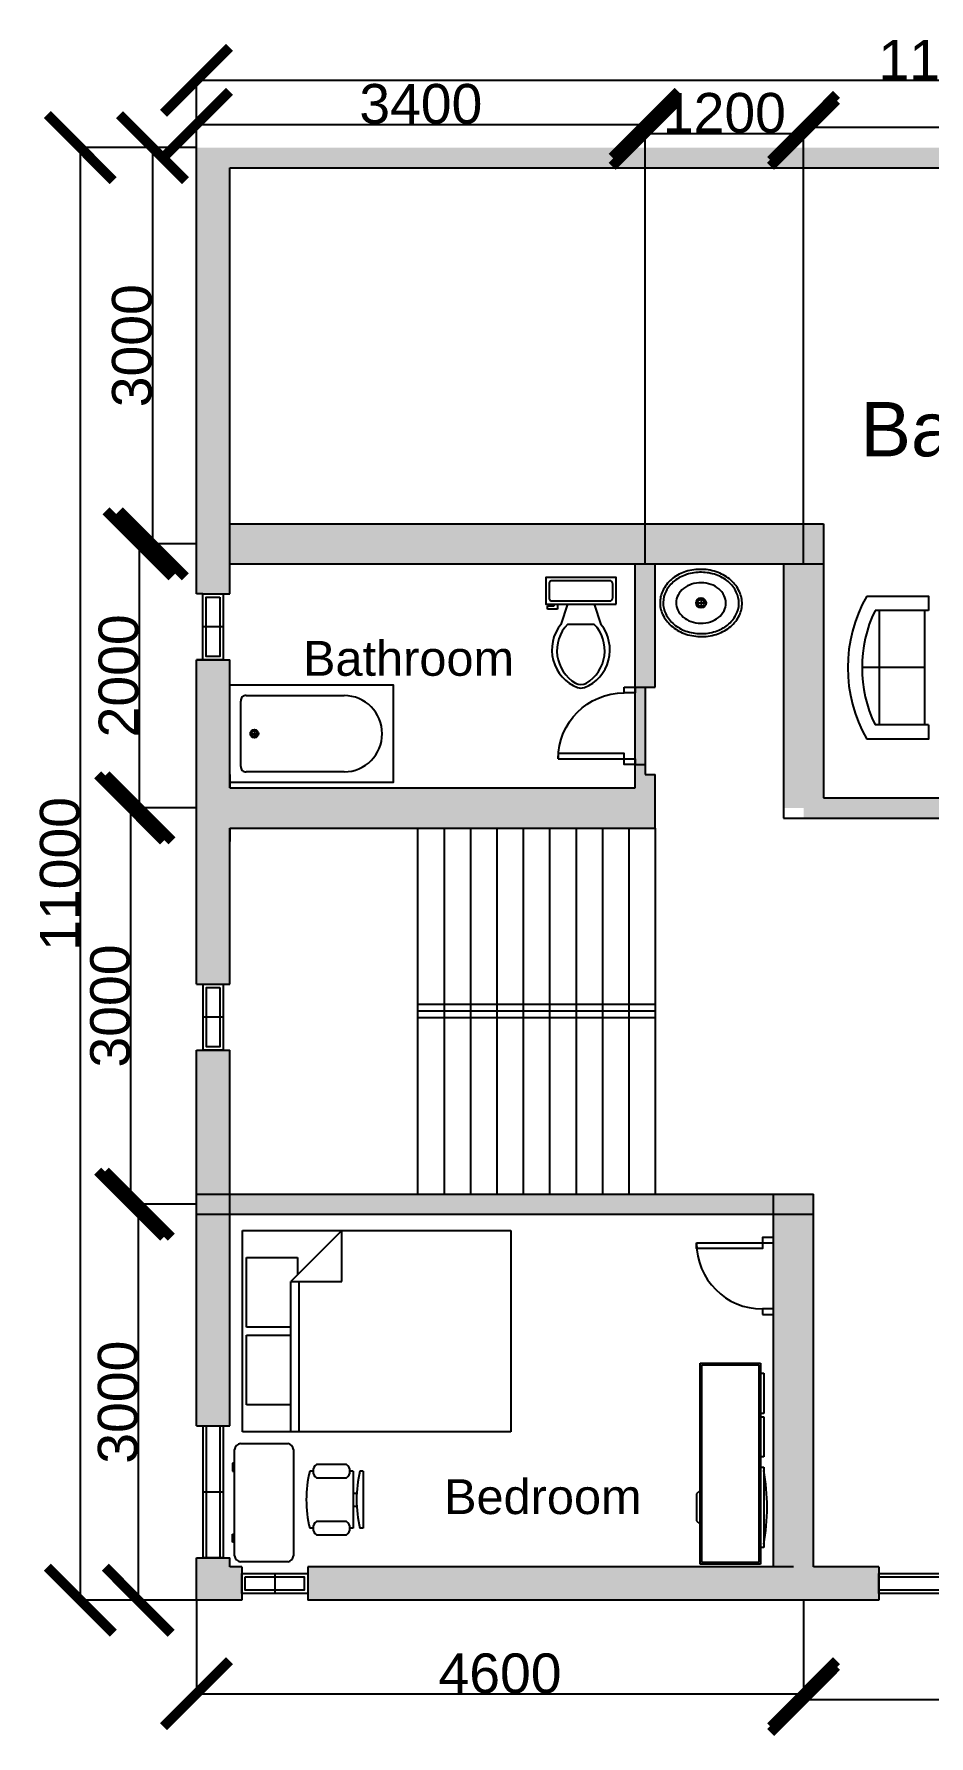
# Model space of a CAD drawing. Header units: millimetres. Extents: x -3439 to 10615, y -9461 to 3427.
# Drawn here: x -3439 to 3342, y -9461 to 3427 of the extents above; entities that cross this region are included whole.
import ezdxf

# ---------------------------------------------------------------- set-up
doc = ezdxf.new("R2010")
doc.units = ezdxf.units.MM
doc.layers.add('Blocks', color=150, linetype='Continuous')
doc.styles.get("Standard").update_dxf_attribs({"font": 'arial.ttf'})
doc.styles.add('style1', font='arial.ttf', dxfattribs={"height": 5})
doc.dimstyles.new('Dim', dxfattribs={"dimtxt": 300, "dimasz": 500, "dimexe": 1.25, "dimexo": 0.625, "dimtad": 1, "dimtxsty": 'Standard', "dimblk": 'ARCHTICK', "dimcen": 2.5, "dimadec": 0, "dimazin": 0, "dimtfac": 1, "dimtmove": 0, "dimatfit": 3, "dimldrblk": 'ARCHTICK', "dimfxl": 1, "dimarcsym": 0})

# ---------------------------------------------------------------- blocks, each defined once
blk = doc.blocks.new('Bed - Queen')
at = {"linetype": 'Continuous'}
for p, q in [((0, -80.00003), (0, 0)), ((0, 0), (59.99999, 0)), ((59.99999, 0), (59.99999, -80.00003)), ((7.99999, -1.2), (28.79998, -1.2)), ((7.99999, -14.4), (7.99999, -1.2)), ((28.79998, -1.2), (28.79998, -14.4)), ((31.19999, -1.2), (51.99999, -1.2)), ((31.19999, -14.4), (31.19999, -1.2)), ((51.99999, -1.2), (51.99999, -16.4)), ((0, -14.4), (44.8, -14.4)), ((59.99999, -29.6), (44.8, -14.4)), ((44.8, -14.4), (44.8, -29.6)), ((44.8, -16.8), (0, -16.8)), ((51.99999, -16.4), (46.79936, -16.4)), ((44.8, -29.6), (59.99999, -29.6)), ((59.99999, -80.00003), (0, -80.00003))]:
    blk.add_line(p, q, dxfattribs=at)
blk = doc.blocks.new('Toilet - top')
for p, q in [((9.5, -6), (9.5, -2)), ((-10, -8.5), (-8, -8.5)), ((-10, -9.5), (-10, -8.5)), ((-7, -9.5), (-10, -9.5)), ((-8, -8.5), (-8, -8)), ((-7, -8), (-7, -9.5)), ((-4, -8), (-6, -14)), ((4, -8), (6, -14)), ((4, -14), (-4, -14))]:
    blk.add_line(p, q)
blk.add_lwpolyline([(10.5, -8), (10.5, 0), (-10.5, 0), (-10.5, -8)], close=True)
for points in [[(-9.5, -2), (-9.5, -6)], [(8.5, -1), (-8.5, -1)], [(-8.5, -7), (8.5, -7)]]:
    blk.add_lwpolyline(points)
for centre, radius, start, end in [((-8.62, -1.88), 0.884, 81.8699, 188.1301), ((8.62, -1.88), 0.884, 351.8699, 98.1301), ((-8.62, -6.12), 0.884, 171.8699, 278.1301), ((8.62, -6.12), 0.884, 261.8699, 8.1301), ((3.52, -21.58), 12.17, 141.4691, 247.9714), ((4.2, -21.82), 11.33, 136.3677, 238.9468), ((-3.52, -21.58), 12.17, 292.0284, 38.5307), ((-4.2, -21.82), 11.33, 301.053, 43.6321), ((0, -27.88), 4, 245.7318, 294.2682), ((0, -29), 4, 254.8605, 285.1395)]:
    blk.add_arc(centre, radius, start, end)
blk = doc.blocks.new('Entertainment Center')
at = {"linetype": 'Continuous'}
for p, q in [((-4, 0), (-5, -1)), ((4, 0), (-4, 0)), ((5, -1), (4, 0)), ((-17, -19), (-17, -1)), ((-17, -1), (43, -1)), ((-16.5, -18.5), (-16.5, -1.5)), ((-16.5, -1.5), (42.5, -1.5)), ((42.5, -1.5), (42.5, -18.5)), ((43, -1), (43, -19)), ((43, -19), (-17, -19)), ((42.5, -18.5), (-16.5, -18.5)), ((-12, -20), (-12, -19)), ((12, -20), (-12, -20)), ((12, -19), (12, -20)), ((15, -20), (15, -19)), ((27, -20), (15, -20)), ((27, -19), (27, -20)), ((28, -20), (28, -19)), ((40, -20), (28, -20)), ((40, -19), (40, -20))]:
    blk.add_line(p, q, dxfattribs=at)
blk.add_arc((0, 40), 61, 259.6111, 280.3889, dxfattribs=at)
blk = doc.blocks.new('Small Windows')
blk.add_line((-250, 152.4), (-250, 0))
for points in [[(-500, 152.4), (0, 152.4), (0, 0), (-500, 0)], [(-474.6, 127), (-25.4, 127), (-25.4, 25.4), (-474.6, 25.4)]]:
    blk.add_lwpolyline(points, close=True)
blk = doc.blocks.new('Small Window')
at = {"rotation": 270}
blk.add_blockref('Small Windows', (-76.2, -25.4), dxfattribs=at)
blk = doc.blocks.new('Big Window')
for p, q in [((-1000, 76.2), (0, 76.2)), ((-1000, -76.2), (-1000, 76.2)), ((-1000, 50.8), (0, 50.8)), ((-500, 76.2), (-500, -76.2)), ((0, 76.2), (0, -76.2)), ((0, -50.8), (-1000, -50.8)), ((0, -76.2), (-1000, -76.2))]:
    blk.add_line(p, q)
blk = doc.blocks.new('Desk - 30 x 60 in.')
at = {"linetype": 'Continuous'}
for p, q in [((-26.999995, 0), (26.999995, 0)), ((-29.999995, -27), (-29.999995, -3)), ((29.999995, -3), (29.999995, -27)), ((26.999995, -30), (-26.999995, -30)), ((-20.000005, -30), (-20.000005, -31)), ((-20.000005, -31), (-16.000005, -31)), ((-16.000005, -31), (-16.000005, -30)), ((15.999995, -31), (15.999995, -30)), ((19.999995, -31), (15.999995, -31)), ((19.999995, -30), (19.999995, -31))]:
    blk.add_line(p, q, dxfattribs=at)
for centre, start, end in [((-26.499995, -3.5), 98.1301, 171.8699), ((26.499995, -3.5), 8.130102, 81.8699), ((-26.499995, -26.5), 188.1301, 261.8699), ((26.499995, -26.5), 278.1301, 351.8699)]:
    blk.add_arc(centre, 3.535534, start, end, dxfattribs=at)
blk = doc.blocks.new('Chair - Desk')
at = {"linetype": 'Continuous'}
for p, q in [((-8.5, 0), (-8.5, -1)), ((-8.5, 0), (8.5, 0)), ((8.5, 0), (8.5, -1)), ((-10.5, -5), (-10.5, -14)), ((-8.5, -3), (-8.5, -4)), ((-8.5, -3), (8.5, -3)), ((-6.5, -14), (-6.5, -5)), ((-2, -3), (-2, -1.9355)), ((2, -1.9576), (2, -3)), ((6.5, -5), (6.5, -14)), ((8.5, -3), (8.5, -4)), ((10.5, -14), (10.5, -5)), ((-8.5, -15), (-8.5, -16)), ((8.5, -15), (8.5, -16))]:
    blk.add_line(p, q, dxfattribs=at)
for centre, radius, start, end in [((-8.5, -6.5), 2.5, 36.8699, 143.1301), ((0, 34.625), 36.625, 256.5803, 283.4197), ((8.5, -6.5), 2.5, 36.8699, 143.1301), ((-8.5, -12.5), 2.5, 216.8699, 323.1301), ((8.5, -12.5), 2.5, 216.8699, 323.1301), ((0, 19.625), 36.625, 256.5803, 283.4197)]:
    blk.add_arc(centre, radius, start, end, dxfattribs=at)
blk = doc.blocks.new('Sofa - Roundback Loveseat 5 ft.')
at = {"linetype": 'Continuous'}
for p, q in [((0, -32.44198), (0, -5.99998)), ((-24, -33.99998), (-24, -11.46958)), ((-23.9998, -13.38178), (23.99986, -13.38178)), ((24.00004, -33.99998), (24.00004, -11.46958)), ((-24, -32.44198), (24.00004, -32.44198))]:
    blk.add_line(p, q, dxfattribs=at)
for points in [[(-24, -33.99998), (-30, -33.99998), (-30, -7.99998)], [(30.00004, -7.99998), (30.00004, -33.99998), (24.00004, -33.99998)]]:
    blk.add_lwpolyline(points, dxfattribs=at)
for centre, radius, start, end in [((0, -60.24998), 60.24998, 60.13715, 119.8628), ((0, -61.38438), 55.38444, 64.32083, 115.6792)]:
    blk.add_arc(centre, radius, start, end, dxfattribs=at)
blk = doc.blocks.new('_ArchTick')
at = {"color": 0, "linetype": 'ByBlock', "const_width": 0.15}
blk.add_lwpolyline([(-0.5, -0.5), (0.5, 0.5)], dxfattribs=at)
blk = doc.blocks.new('*D22')
at = {"color": 0, "lineweight": -2, "transparency": 16777216}
for p, q in [((-2208, 2567), (-2208, 3078)), ((-2208, 3077), (9292, 3077)), ((9292, 2567), (9292, 3078))]:
    blk.add_line(p, q, dxfattribs=at)
at = {"layer": 'Defpoints', "color": 0, "transparency": 16777216}
for p in [(9292, 3077), (-2208, 2567), (9292, 2567)]:
    blk.add_point(p, dxfattribs=at)
at = {"color": 0, "lineweight": -2, "transparency": 16777216, "xscale": 500, "yscale": 500, "zscale": 500, "rotation": 180}
blk.add_blockref('_ArchTick', (-2208, 3077), dxfattribs=at)
at = {"color": 0, "lineweight": -2, "transparency": 16777216, "xscale": 500, "yscale": 500, "zscale": 500}
blk.add_blockref('_ArchTick', (9292, 3077), dxfattribs=at)
at = {"color": 0, "transparency": 16777216, "insert": (3542, 3230), "char_height": 300, "attachment_point": 5}
blk.add_mtext('11500', dxfattribs=at)
blk = doc.blocks.new('*D24')
at = {"color": 0, "lineweight": -2, "transparency": 16777216}
for p, q in [((1192, -585), (1192, 2676)), ((1192, 2675), (2392, 2675)), ((2392, -585), (2392, 2676))]:
    blk.add_line(p, q, dxfattribs=at)
at = {"layer": 'Defpoints', "color": 0, "transparency": 16777216}
for p in [(2392, 2675), (1192, -586), (2392, -586)]:
    blk.add_point(p, dxfattribs=at)
at = {"color": 0, "lineweight": -2, "transparency": 16777216, "xscale": 500, "yscale": 500, "zscale": 500, "rotation": 180}
blk.add_blockref('_ArchTick', (1192, 2675), dxfattribs=at)
at = {"color": 0, "lineweight": -2, "transparency": 16777216, "xscale": 500, "yscale": 500, "zscale": 500}
blk.add_blockref('_ArchTick', (2392, 2675), dxfattribs=at)
at = {"color": 0, "transparency": 16777216, "insert": (1792, 2829), "char_height": 300, "attachment_point": 5}
blk.add_mtext('1200', dxfattribs=at)
blk = doc.blocks.new('*D25')
at = {"color": 0, "lineweight": -2, "transparency": 16777216}
for p, q in [((-2208, 2567), (-2208, 2744)), ((-2208, 2743), (1192, 2743)), ((1192, 2567), (1192, 2744))]:
    blk.add_line(p, q, dxfattribs=at)
at = {"layer": 'Defpoints', "color": 0, "transparency": 16777216}
for p in [(1192, 2743), (-2208, 2567), (1192, 2567)]:
    blk.add_point(p, dxfattribs=at)
at = {"color": 0, "lineweight": -2, "transparency": 16777216, "xscale": 500, "yscale": 500, "zscale": 500, "rotation": 180}
blk.add_blockref('_ArchTick', (-2208, 2743), dxfattribs=at)
at = {"color": 0, "lineweight": -2, "transparency": 16777216, "xscale": 500, "yscale": 500, "zscale": 500}
blk.add_blockref('_ArchTick', (1192, 2743), dxfattribs=at)
at = {"color": 0, "transparency": 16777216, "insert": (-508, 2897), "char_height": 300, "attachment_point": 5}
blk.add_mtext('3400', dxfattribs=at)
blk = doc.blocks.new('*D26')
at = {"color": 0, "lineweight": -2, "transparency": 16777216}
for p, q in [((2392, 2567), (2392, 2722)), ((9292, 2720), (2392, 2720)), ((9292, 2567), (9292, 2722))]:
    blk.add_line(p, q, dxfattribs=at)
at = {"layer": 'Defpoints', "color": 0, "transparency": 16777216}
for p in [(2392, 2720), (2392, 2567), (9292, 2567)]:
    blk.add_point(p, dxfattribs=at)
at = {"color": 0, "lineweight": -2, "transparency": 16777216, "xscale": 500, "yscale": 500, "zscale": 500, "rotation": 180}
blk.add_blockref('_ArchTick', (2392, 2720), dxfattribs=at)
at = {"color": 0, "lineweight": -2, "transparency": 16777216, "xscale": 500, "yscale": 500, "zscale": 500}
blk.add_blockref('_ArchTick', (9292, 2720), dxfattribs=at)
at = {"color": 0, "transparency": 16777216, "insert": (5842, 2874), "char_height": 300, "attachment_point": 5}
blk.add_mtext('6900', dxfattribs=at)
blk = doc.blocks.new('*D27')
at = {"color": 0, "lineweight": -2, "transparency": 16777216}
for p, q in [((-2209, 2567), (-3089, 2567)), ((-3088, 2567), (-3088, -8433)), ((-2209, -8433), (-3089, -8433))]:
    blk.add_line(p, q, dxfattribs=at)
at = {"layer": 'Defpoints', "color": 0, "transparency": 16777216}
for p in [(-2208, 2567), (-3088, -8433), (-2208, -8433)]:
    blk.add_point(p, dxfattribs=at)
at = {"color": 0, "lineweight": -2, "transparency": 16777216, "xscale": 500, "yscale": 500, "zscale": 500}
for p, rotation in [((-3088, 2567), 90), ((-3088, -8433), 270)]:
    blk.add_blockref('_ArchTick', p, dxfattribs=dict(at, rotation=rotation))
at = {"color": 0, "transparency": 16777216, "insert": (-3242, -2933), "char_height": 300, "attachment_point": 5, "rotation": 90}
blk.add_mtext('11000', dxfattribs=at)
blk = doc.blocks.new('*D32')
at = {"color": 0, "lineweight": -2, "transparency": 16777216}
for p, q in [((-2208, -8434), (-2208, -9143)), ((2392, -8434), (2392, -9143)), ((-2208, -9141), (2392, -9141))]:
    blk.add_line(p, q, dxfattribs=at)
at = {"layer": 'Defpoints', "color": 0, "transparency": 16777216}
for p in [(-2208, -8433), (2392, -8433), (2392, -9141)]:
    blk.add_point(p, dxfattribs=at)
at = {"color": 0, "lineweight": -2, "transparency": 16777216, "xscale": 500, "yscale": 500, "zscale": 500, "rotation": 180}
blk.add_blockref('_ArchTick', (-2208, -9141), dxfattribs=at)
at = {"color": 0, "lineweight": -2, "transparency": 16777216, "xscale": 500, "yscale": 500, "zscale": 500}
blk.add_blockref('_ArchTick', (2392, -9141), dxfattribs=at)
at = {"color": 0, "transparency": 16777216, "insert": (92, -8988), "char_height": 300, "attachment_point": 5}
blk.add_mtext('4600', dxfattribs=at)
blk = doc.blocks.new('*D33')
at = {"color": 0, "lineweight": -2, "transparency": 16777216}
for p, q in [((2392, -8434), (2392, -9185)), ((5792, -8434), (5792, -9185)), ((2392, -9184), (5792, -9184))]:
    blk.add_line(p, q, dxfattribs=at)
at = {"layer": 'Defpoints', "color": 0, "transparency": 16777216}
for p in [(2392, -8433), (5792, -8433), (5792, -9184)]:
    blk.add_point(p, dxfattribs=at)
at = {"color": 0, "lineweight": -2, "transparency": 16777216, "xscale": 500, "yscale": 500, "zscale": 500, "rotation": 180}
blk.add_blockref('_ArchTick', (2392, -9184), dxfattribs=at)
at = {"color": 0, "lineweight": -2, "transparency": 16777216, "xscale": 500, "yscale": 500, "zscale": 500}
blk.add_blockref('_ArchTick', (5792, -9184), dxfattribs=at)
at = {"color": 0, "transparency": 16777216, "insert": (4092, -9030), "char_height": 300, "attachment_point": 5}
blk.add_mtext('3400', dxfattribs=at)
blk = doc.blocks.new('*D35')
at = {"color": 0, "lineweight": -2, "transparency": 16777216}
for p, q in [((-2209, 2567), (-2544, 2567)), ((-2542, 2567), (-2542, -433)), ((-2209, -433), (-2544, -433))]:
    blk.add_line(p, q, dxfattribs=at)
at = {"layer": 'Defpoints', "color": 0, "transparency": 16777216}
for p in [(-2208, 2567), (-2542, -433), (-2208, -433)]:
    blk.add_point(p, dxfattribs=at)
at = {"color": 0, "lineweight": -2, "transparency": 16777216, "xscale": 500, "yscale": 500, "zscale": 500}
for p, rotation in [((-2542, 2567), 90), ((-2542, -433), 270)]:
    blk.add_blockref('_ArchTick', p, dxfattribs=dict(at, rotation=rotation))
at = {"color": 0, "transparency": 16777216, "insert": (-2696, 1067), "char_height": 300, "attachment_point": 5, "rotation": 90}
blk.add_mtext('3000', dxfattribs=at)
blk = doc.blocks.new('*D36')
at = {"color": 0, "lineweight": -2, "transparency": 16777216}
for p, q in [((-2209, -433), (-2644, -433)), ((-2643, -433), (-2643, -2433)), ((-2209, -2433), (-2644, -2433))]:
    blk.add_line(p, q, dxfattribs=at)
at = {"layer": 'Defpoints', "color": 0, "transparency": 16777216}
for p in [(-2208, -433), (-2643, -2433), (-2208, -2433)]:
    blk.add_point(p, dxfattribs=at)
at = {"color": 0, "lineweight": -2, "transparency": 16777216, "xscale": 500, "yscale": 500, "zscale": 500}
for p, rotation in [((-2643, -433), 90), ((-2643, -2433), 270)]:
    blk.add_blockref('_ArchTick', p, dxfattribs=dict(at, rotation=rotation))
at = {"color": 0, "transparency": 16777216, "insert": (-2797, -1433), "char_height": 300, "attachment_point": 5, "rotation": 90}
blk.add_mtext('2000', dxfattribs=at)
blk = doc.blocks.new('*D37')
at = {"color": 0, "lineweight": -2, "transparency": 16777216}
for p, q in [((-2209, -2433), (-2708, -2433)), ((-2707, -2433), (-2707, -5433)), ((-2209, -5433), (-2708, -5433))]:
    blk.add_line(p, q, dxfattribs=at)
at = {"layer": 'Defpoints', "color": 0, "transparency": 16777216}
for p in [(-2208, -2433), (-2707, -5433), (-2208, -5433)]:
    blk.add_point(p, dxfattribs=at)
at = {"color": 0, "lineweight": -2, "transparency": 16777216, "xscale": 500, "yscale": 500, "zscale": 500}
for p, rotation in [((-2707, -2433), 90), ((-2707, -5433), 270)]:
    blk.add_blockref('_ArchTick', p, dxfattribs=dict(at, rotation=rotation))
at = {"color": 0, "transparency": 16777216, "insert": (-2861, -3933), "char_height": 300, "attachment_point": 5, "rotation": 90}
blk.add_mtext('3000', dxfattribs=at)
blk = doc.blocks.new('*D38')
at = {"color": 0, "lineweight": -2, "transparency": 16777216}
for p, q in [((-2209, -5433), (-2650, -5433)), ((-2649, -5433), (-2649, -8433)), ((-2209, -8433), (-2650, -8433))]:
    blk.add_line(p, q, dxfattribs=at)
at = {"layer": 'Defpoints', "color": 0, "transparency": 16777216}
for p in [(-2208, -5433), (-2649, -8433), (-2208, -8433)]:
    blk.add_point(p, dxfattribs=at)
at = {"color": 0, "lineweight": -2, "transparency": 16777216, "xscale": 500, "yscale": 500, "zscale": 500}
for p, rotation in [((-2649, -5433), 90), ((-2649, -8433), 270)]:
    blk.add_blockref('_ArchTick', p, dxfattribs=dict(at, rotation=rotation))
at = {"color": 0, "transparency": 16777216, "insert": (-2803, -6933), "char_height": 300, "attachment_point": 5, "rotation": 90}
blk.add_mtext('3000', dxfattribs=at)
blk = doc.blocks.new('Sink - Oval top')
for p, q in [((-1, 0), (1, 0)), ((0, 1), (0, -1))]:
    blk.add_line(p, q)
at = {"linetype": 'Continuous'}
for points in [[(-12.23, 0.39, 0.117634), (-11.46, -3.36, 0.104469), (-8.88, -6.8, 0.090016), (-5.08, -9.07, 0.08192), (-0.32, -10.02, 0.08192), (4.49, -9.38, 0.090016), (8.42, -7.36, 0.104469), (11.22, -4.09, 0.117634), (12.23, -0.39, 0.117634), (11.46, 3.36, 0.104469), (8.88, 6.8, 0.090016), (5.08, 9.07, 0.08192), (0.32, 10.02, 0.08192), (-4.49, 9.38, 0.090016), (-8.42, 7.36, 0.104469), (-11.22, 4.09, 0.117634)], [(-11.29, 0.16, 0.118622), (-10.52, -3.25, 0.104678), (-8.07, -6.36, 0.089562), (-4.54, -8.37, 0.081185), (-0.13, -9.15, 0.081185), (4.3, -8.49, 0.089562), (7.89, -6.58, 0.104678), (10.42, -3.55, 0.118622), (11.29, -0.16, 0.118622), (10.52, 3.25, 0.104678), (8.07, 6.36, 0.089562), (4.54, 8.37, 0.081185), (0.13, 9.15, 0.081185), (-4.3, 8.49, 0.089562), (-7.89, 6.58, 0.104678), (-10.42, 3.55, 0.118622)], [(-7.42, 0.08, 0.118283), (-6.91, -2.17, 0.104607), (-5.29, -4.21, 0.089718), (-2.97, -5.53, 0.081436), (-0.07, -6.04, 0.081436), (2.84, -5.59, 0.089718), (5.2, -4.33, 0.104607), (6.86, -2.32, 0.118283), (7.42, -0.08, 0.118283), (6.91, 2.17, 0.104607), (5.29, 4.21, 0.089718), (2.97, 5.53, 0.081436), (0.07, 6.04, 0.081436), (-2.84, 5.59, 0.089718), (-5.2, 4.33, 0.104607), (-6.86, 2.32, 0.118283)]]:
    blk.add_lwpolyline(points, format="xyb", close=True, dxfattribs=at)
for radius in [1.5, 1]:
    blk.add_circle((0, 0), radius)
blk = doc.blocks.new('Tiny Doors')
for points in [[(-83.35, 500), (0, 500), (0, 541.68), (-83.35, 541.68)], [(-583.35, 500), (-83.35, 500), (-83.35, 458.32), (-583.35, 458.32)], [(-83.35, -41.68), (0, -41.68), (0, 0), (-83.35, 0)]]:
    blk.add_lwpolyline(points, close=True)
blk.add_arc((-83.35, 500), 500, 180, 270)
blk = doc.blocks.new('Bath Tub - 26 x 60 in.')
for p, q in [((8, -18), (10, -18)), ((9, -17), (9, -19))]:
    blk.add_line(p, q)
blk.add_lwpolyline([(0, -36), (0, 0), (60, 0), (60, -36)], close=True)
for points in [[(4, -30), (4, -6)], [(6, -4), (42, -4)], [(42, -32), (6, -32)]]:
    blk.add_lwpolyline(points)
for radius in [1.5, 1]:
    blk.add_circle((9, -18), radius)
for centre, radius, start, end in [((5.75, -5.75), 1.77, 81.8699, 188.1301), ((42, -18), 14, 270, 90), ((5.75, -30.25), 1.77, 171.8699, 278.1301)]:
    blk.add_arc(centre, radius, start, end)

msp = doc.modelspace()

# ---------------------------------------------------------------- hatches: boundary and pattern name
at = {"true_color": 0x000000}
h = msp.add_hatch(color=18, dxfattribs=at)
h.dxf.hatch_style = 1
h.paths.add_polyline_path([(-1954.288, 2414.169), (9037.712, 2414.169), (9037.712, -2357.231), (8830.821, -2357.231), (8830.821, -2509.631), (9037.712, -2509.631), (9037.712, -6136.706), (9291.712, -6136.706), (9291.712, 2566.569), (-2208.288, 2566.569), (-2208.288, -812.744), (-2159.007, -812.744), (-2006.607, -812.744), (-1954.288, -812.744)])
h.paths.add_polyline_path([(-1954.288, -1312.744), (-2208.288, -1312.744), (-2208.288, -3768.159), (-1954.288, -3768.159), (-1954.288, -2585.831), (1267.912, -2585.831), (1267.912, -2179.431), (1191.712, -2179.431), (1191.712, -2103.231), (1115.512, -2103.231), (1115.512, -2281.031), (-1954.288, -2281.031), (-1954.288, -2179.431)], flags=17)
h.paths.add_polyline_path([(142.512, -433.431), (-1954.288, -433.431), (-1954.288, -585.831), (142.512, -585.831)], flags=17)
h.paths.add_polyline_path([(2391.712, -433.431), (142.512, -433.431), (142.512, -585.831), (2239.312, -585.831), (2391.712, -585.831)], flags=17)
h.paths.add_polyline_path([(142.512, -281.031), (-1954.288, -281.031), (-1954.288, -433.431), (142.512, -433.431)], flags=17)
h.paths.add_polyline_path([(2391.712, -281.031), (142.512, -281.031), (142.512, -433.431), (2391.712, -433.431)], flags=17)
h.paths.add_polyline_path([(2544.112, -585.831), (2391.712, -585.831), (2391.712, -2433.431), (6925.821, -2433.431), (6925.821, -2357.231), (6849.621, -2357.231), (2544.112, -2357.231)], flags=17)
h.paths.add_polyline_path([(2391.712, -585.831), (2239.312, -585.831), (2239.312, -2433.431), (2391.712, -2433.431)], flags=17)
h.paths.add_polyline_path([(2544.112, -433.431), (2391.712, -433.431), (2391.712, -585.831), (2544.112, -585.831)], flags=17)
h.paths.add_polyline_path([(2544.112, -281.031), (2391.712, -281.031), (2391.712, -433.431), (2544.112, -433.431)], flags=17)
h.paths.add_polyline_path([(6925.821, -2433.431), (2391.712, -2433.431), (2391.712, -2509.631), (6925.821, -2509.631)], flags=17)
h.paths.add_polyline_path([(7837.04, -2433.431), (7002.021, -2433.431), (7002.021, -2509.631), (7827.431, -2509.631, 0.021007588)], flags=17)
h.paths.add_polyline_path([(8678.421, -2433.431), (7843.401, -2433.431, 0.021007588), (7853.01, -2509.631), (8678.421, -2509.631)], flags=17)
h.paths.add_polyline_path([(9291.712, -7136.706), (9037.712, -7136.706), (9037.712, -8179.431), (7188.212, -8179.431), (7188.212, -8433.431), (9291.712, -8433.431)])
h.paths.add_polyline_path([(6188.212, -8179.431), (3962.955, -8179.431), (3962.955, -8433.431), (6188.212, -8433.431)])
h.paths.add_polyline_path([(2962.955, -8179.431), (2467.912, -8179.431), (2467.912, -5509.631), (2315.512, -5509.631), (2315.512, -8179.431), (-1365.318, -8179.431), (-1365.318, -8433.431), (2962.955, -8433.431)])
h.paths.add_polyline_path([(-1954.288, -5509.631), (-2208.288, -5509.631), (-2208.288, -7112.093), (-1954.288, -7112.093)])
h.paths.add_polyline_path([(-1865.318, -8179.431), (-1954.288, -8179.431), (-1954.288, -8112.093), (-2208.288, -8112.093), (-2208.288, -8433.431), (-1865.318, -8433.431)])
h = msp.add_hatch(color=18, dxfattribs=at)
h.dxf.hatch_style = 1
h.paths.add_polyline_path([(1191.712, -891.327), (1115.512, -891.327), (1115.512, -1519.779), (1191.712, -1519.779)])
h.paths.add_polyline_path([(1267.912, -891.327), (1191.712, -891.327), (1191.712, -1519.779), (1267.912, -1519.779)])
h.paths.add_polyline_path([(1191.712, -585.831), (1115.512, -585.831), (1115.512, -891.327), (1191.712, -891.327)])
h.paths.add_polyline_path([(1267.912, -585.831), (1191.712, -585.831), (1191.712, -891.327), (1267.912, -891.327)])
h.paths.add_polyline_path([(1191.712, -1519.779), (1115.512, -1519.779), (1115.512, -1561.454), (1115.512, -2103.231), (1191.712, -2103.231)])
h = msp.add_hatch(color=18, dxfattribs=at)
h.dxf.hatch_style = 1
h.paths.add_polyline_path([(-1954.288, -4268.159), (-2208.288, -4268.159), (-2208.288, -5357.231), (-1954.288, -5357.231)])
h.paths.add_polyline_path([(-1954.288, -5357.231), (-2208.288, -5357.231), (-2208.288, -5509.631), (-1954.288, -5509.631)])
h.paths.add_polyline_path([(2163.112, -5357.231), (-1954.288, -5357.231), (-1954.288, -5509.631), (2163.112, -5509.631)])
h.paths.add_polyline_path([(2467.912, -5509.631), (2163.112, -5509.631), (2163.112, -8179.431), (-1365.318, -8179.431), (-1365.318, -8433.431), (2962.955, -8433.431), (2962.955, -8179.431), (2467.912, -8179.431)])
h.paths.add_polyline_path([(2467.912, -5357.231), (2163.112, -5357.231), (2163.112, -5509.631), (2467.912, -5509.631)])

# ---------------------------------------------------------------- linework, layer by layer
for p, q in [((-2208.288, -812.744), (-2208.288, 2566.569)), ((-1954.288, 2414.169), (9037.712, 2414.169)), ((-1954.288, -812.744), (-1954.288, 2414.169)), ((-1954.288, -281.031), (2544.112, -281.031)), ((2544.112, -281.031), (2544.112, -2357.231)), ((-1954.288, -585.831), (2239.312, -585.831)), ((1115.512, -2281.031), (1115.512, -585.831)), ((1267.912, -1519.779), (1267.912, -585.831)), ((2239.312, -585.831), (2239.312, -2509.631)), ((2239.312, -585.831), (2544.112, -585.831)), ((-2159.007, -812.744), (-2208.288, -812.744)), ((-2015.813, -812.744), (-1954.288, -812.744)), ((-2168.213, -1312.744), (-2208.288, -1312.744)), ((-2208.288, -1312.744), (-1954.288, -1312.744)), ((-2208.288, -3768.159), (-2208.288, -1312.744)), ((-1954.288, -2281.031), (-1954.288, -1312.744)), ((1115.512, -1519.779), (1267.912, -1519.779)), ((1191.712, -1519.779), (1191.712, -2179.431)), ((-1954.288, -2179.431), (-1954.288, -2281.031)), ((1115.512, -2103.231), (1191.712, -2103.231)), ((1191.712, -2179.431), (1267.912, -2179.431)), ((1267.912, -2585.831), (1267.912, -2179.431)), ((-1954.288, -2281.031), (1115.512, -2281.031)), ((2544.112, -2357.231), (7002.021, -2357.231)), ((2239.312, -2509.631), (9037.712, -2509.631)), ((-1954.288, -3768.159), (-1954.288, -2585.831)), ((-1954.288, -2585.831), (1267.912, -2585.831)), ((-1954.288, -2585.831), (-1954.288, -2687.431)), ((-532.088, -2585.831), (-532.088, -5357.231)), ((-332.088, -2585.831), (-332.088, -5357.231)), ((-132.088, -2585.831), (-132.088, -5357.231)), ((67.912, -2585.831), (67.912, -5357.231)), ((267.912, -2585.831), (267.912, -5357.231)), ((467.912, -2585.831), (467.912, -5357.231)), ((667.912, -2585.831), (667.912, -5357.231)), ((867.912, -2585.831), (867.912, -5357.231)), ((1067.912, -2585.831), (1067.912, -5357.231)), ((1267.912, -2585.831), (1267.912, -5357.231)), ((1267.912, -2585.831), (1267.912, -5357.231)), ((-2208.288, -3768.159), (-1954.288, -3768.159)), ((1267.912, -3921.531), (-532.088, -3921.531)), ((1267.912, -3971.531), (-532.088, -3971.531)), ((1267.912, -4021.531), (-532.088, -4021.531)), ((-2208.288, -4268.159), (-1954.288, -4268.159)), ((-2208.288, -7112.093), (-2208.288, -4268.159)), ((-1954.288, -7112.093), (-1954.288, -4268.159)), ((-2208.288, -5357.231), (2467.912, -5357.231)), ((2163.112, -8179.431), (2163.112, -5357.231)), ((2467.912, -8179.431), (2467.912, -5357.231)), ((-2208.288, -5509.631), (2467.912, -5509.631)), ((-2208.288, -5509.631), (-1954.288, -5509.631)), ((-2208.288, -7112.093), (-1954.288, -7112.093)), ((-2208.288, -8433.431), (-2208.288, -8112.093)), ((-2208.288, -8112.093), (-1954.288, -8112.093)), ((-1954.288, -8179.431), (-1954.288, -8112.093)), ((-1865.318, -8179.431), (-1954.288, -8179.431)), ((-1865.318, -8179.431), (-1865.318, -8433.431)), ((-1365.318, -8179.431), (-1365.318, -8433.431)), ((2315.512, -8179.431), (-1365.318, -8179.431)), ((2962.955, -8179.431), (2467.912, -8179.431)), ((2962.955, -8179.431), (2962.955, -8433.431)), ((-1865.318, -8433.431), (-2208.288, -8433.431)), ((2962.955, -8433.431), (-1365.318, -8433.431))]:
    msp.add_line(p, q)

# ---------------------------------------------------------------- block references
for name, p, xscale, yscale, zscale in [('Sink - Oval top', (1615.143, -880.935), 25.4, 25.4, 25.4), ('Toilet - top', (704.664, -687.431), 25.4, 25.4, 25.4), ('Bath Tub - 26 x 60 in.', (-1954.288, -1500.09), 20.59828861803935, 20.59828861803935, 20.59828861803935)]:
    msp.add_blockref(name, p, dxfattribs=dict(xscale=xscale, yscale=yscale, zscale=zscale))
for name, p, rotation in [('Small Windows', (-2159.007, -1312.744), 270), ('Big Window', (-2081.288, -7112.093), 90.00000000000018), ('Small Window', (-1390.718, -8306.431), 90)]:
    msp.add_blockref(name, p, dxfattribs=dict(rotation=rotation))
for name, p in [('Small Window', (-2081.288, -4242.759)), ('Big Window', (3962.955, -8306.431))]:
    msp.add_blockref(name, p)
for name, p, xscale, yscale, zscale, rotation in [('Bed - Queen', (-1858.955, -7157.044), 25.4, 25.4, 25.4, 90), ('Entertainment Center', (1581.933, -7728.844), 25.4, 25.4, 25.4, 90), ('Desk - 30 x 60 in.', (-1471.763, -7694.051), 14.9021354901609, 14.9021354901609, 14.9021354901609, 270), ('Chair - Desk', (-943.788, -7671.514), 25.4, 25.4, 25.4, 270)]:
    msp.add_blockref(name, p, dxfattribs=dict(xscale=xscale, yscale=yscale, zscale=zscale, rotation=rotation))
at = {"layer": 'Blocks', "xscale": 18.02448386166693, "yscale": 18.02448386166693, "zscale": 18.02448386166693, "rotation": 89.99999999999999}
msp.add_blockref('Sofa - Roundback Loveseat 5 ft.', (2726.629, -1370.82), dxfattribs=at)
at = {"layer": 'Blocks', "xscale": -1, "rotation": 180}
msp.add_blockref('Tiny Doors', (1115.512, -1561.454), dxfattribs=at)
at = {"layer": 'Blocks'}
msp.add_blockref('Tiny Doors', (2163.112, -6227.23), dxfattribs=at)

# ---------------------------------------------------------------- texts
at = {"attachment_point": 1, "style": 'style1'}
for s, width, gutter_width, insert, char_height in [('Balconi', 2226.50322, 2056.925, (2822.406, 641.036), 411.385), ('Bathroom', 1429.37949, 1320.513, (-1400.963, -1168.296), 264.1026), ('Bedroom', 1429.37949, 1320.513, (-332.088, -7516.182), 264.1026)]:
    msp.add_mtext_dynamic_manual_height_columns(s, width=width, gutter_width=gutter_width, heights=[0], dxfattribs=dict(at, insert=insert, char_height=char_height))

# ---------------------------------------------------------------- dimensions: what is measured, and where the dimension line sits
for base, p1, p2, picture, middle in [((9291.712, 3076.633), (-2208.288, 2566.569), (9291.712, 2566.569), '*D22', (3541.712, 3230.43)), ((1191.712, 2743.084), (-2208.288, 2566.569), (1191.712, 2566.569), '*D25', (-508.288, 2896.983)), ((2391.712, 2674.723), (1191.712, -585.831), (2391.712, -585.831), '*D24', (1791.712, 2828.52)), ((2391.712, -9141.368), (-2208.288, -8433.431), (2391.712, -8433.431), '*D32', (91.712, -8987.571)), ((5791.712, -9184.023), (2391.712, -8433.431), (5791.712, -8433.431), '*D33', (4091.712, -9030.124))]:
    dim = msp.add_linear_dim(base=base, p1=p1, p2=p2, dimstyle='Dim')
    dim.commit()
    dim.dimension.update_dxf_attribs({"geometry": picture, "text_midpoint": middle})
dim = msp.add_linear_dim(base=(2391.712, 2720.366), p1=(9291.712, 2566.569), p2=(2391.712, 2566.569), dimstyle='Dim')
dim.commit()
dim.dimension.update_dxf_attribs({"geometry": '*D26', "text_midpoint": (5841.712, 2720.366), "dimtype": 160})
for base, p1, p2, picture, middle in [((-3088.134, -8433.431), (-2208.288, 2566.569), (-2208.288, -8433.431), '*D27', (-3241.931, -2933.431)), ((-2642.727, -2433.431), (-2208.288, -433.431), (-2208.288, -2433.431), '*D36', (-2796.524, -1433.431)), ((-2707.143, -5433.431), (-2208.288, -2433.431), (-2208.288, -5433.431), '*D37', (-2861.043, -3933.431)), ((-2649.149, -8433.431), (-2208.288, -5433.431), (-2208.288, -8433.431), '*D38', (-2803.048, -6933.431))]:
    dim = msp.add_linear_dim(base=base, p1=p1, p2=p2, angle=90, dimstyle='Dim')
    dim.commit()
    dim.dimension.update_dxf_attribs({"geometry": picture, "text_midpoint": middle})
dim = msp.add_linear_dim(base=(-2542.479, -433.431), p1=(-2208.288, 2566.569), p2=(-2208.288, -433.431), angle=90, dimstyle='Dim')
dim.commit()
dim.dimension.update_dxf_attribs({"geometry": '*D35', "text_midpoint": (-2542.479, 1066.569), "dimtype": 160})

doc.saveas('drawing.dxf')
